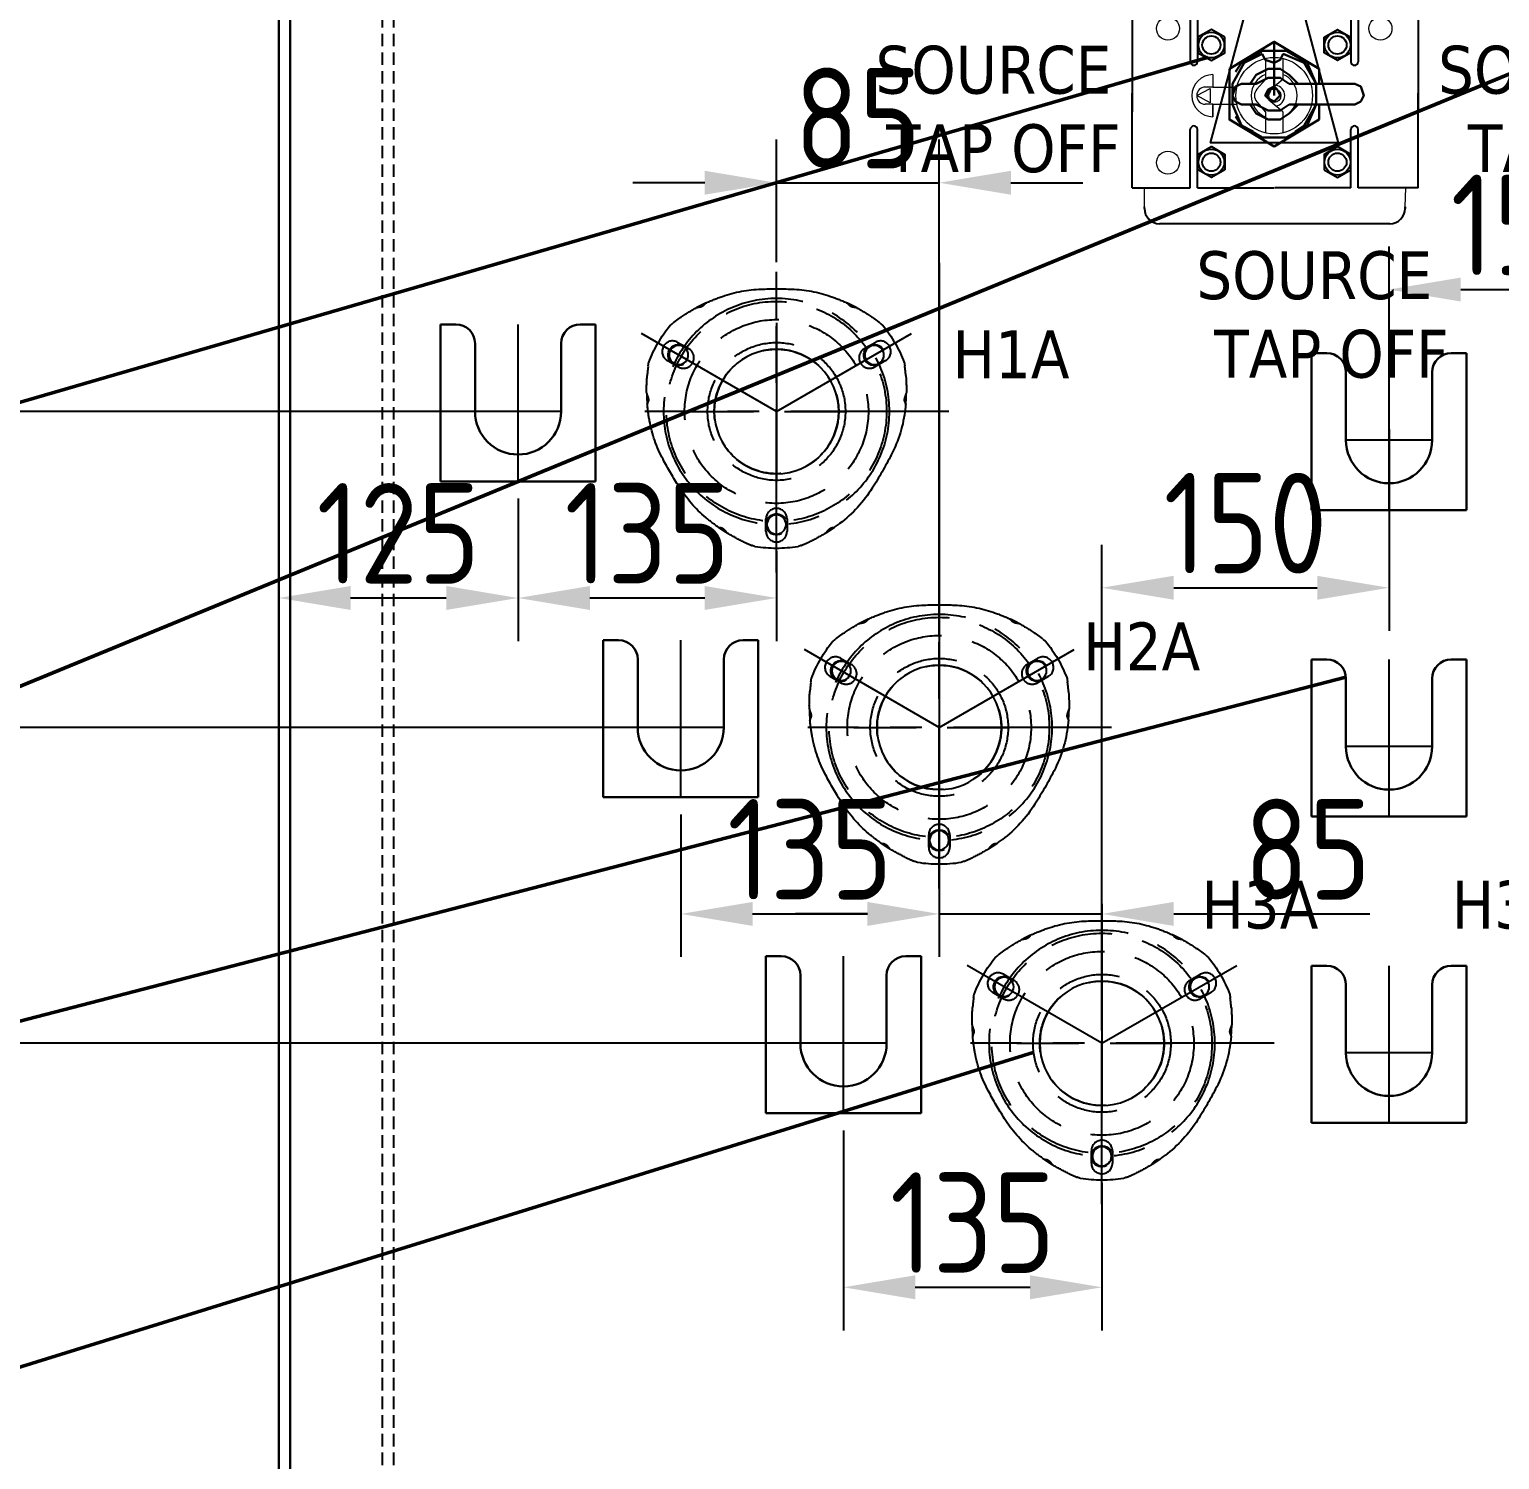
# Model space of a CAD drawing. Header units: millimetres. Extents: x 128333 to 138423, y -158939 to -152492.
# Drawn here: x 129575 to 130343, y -154949 to -154202 of the extents above; entities that cross this region are included whole.
import ezdxf

# ---------------------------------------------------------------- set-up
doc = ezdxf.new("R2010")
doc.units = ezdxf.units.MM
doc.header["$LTSCALE"] = 13
for name, pattern in [('CENTER', [50.8, 31.75, -6.35, 6.35, -6.35]), ('CENTERX2', [101.6, 63.5, -12.7, 12.7, -12.7]), ('DASHED', [0.75, 0.5, -0.25])]:
    doc.linetypes.add(name, pattern=pattern)
doc.layers.get('0').update_dxf_attribs({"color": 1, "linetype": 'CENTER'})
for name, color, linetype in [('1', 4, 'Continuous'), ('2细线层', 4, 'Continuous'), ('4虚线层', 6, 'DASHED'), ('粗实线', 4, 'Continuous')]:
    doc.layers.add(name, color=color, linetype=linetype)
doc.layers.add('标注、文本', color=3, linetype='Continuous', lineweight=25)
doc.styles.get("Standard").update_dxf_attribs({"font": 'gbenor.shx', "bigfont": 'gbcbig.shx'})
doc.styles.add('Tahoma$001', font='tahoma.ttf', dxfattribs={"height": 2.159784})
doc.dimstyles.new('郁文书', dxfattribs={"dimscale": 15, "dimtxt": 3.5, "dimasz": 2.5, "dimexe": 1.5, "dimexo": 0, "dimgap": 0.5, "dimtad": 1, "dimtoh": 1, "dimtxsty": 'Standard', "dimcen": 2.5, "dimclrd": 3, "dimclre": 3, "dimclrt": 2, "dimadec": 0, "dimazin": 0, "dimtfac": 1, "dimtmove": 0, "dimatfit": 2, "dimfxl": 1, "dimarcsym": 0})

# ---------------------------------------------------------------- blocks, each defined once
blk = doc.blocks.new('A$C78BF4BCD')
at = {"layer": '1', "color": 1, "linetype": 'CENTERX2', "lineweight": -3, "ltscale": 0.1}
for p, q in [((40.5, 0), (40.5, 82)), ((63, 36.5), (18, 36.5))]:
    blk.add_line(p, q, dxfattribs=at)
at = {"layer": '粗实线', "lineweight": 30}
for p, q in [((0, 0), (0, 82)), ((8, 82), (0, 82)), ((81, 82), (73, 82)), ((81, 0), (81, 82)), ((18, 36.5), (18, 72)), ((63, 36.5), (63, 72)), ((81, 0), (0, 0))]:
    blk.add_line(p, q, dxfattribs=at)
for centre, radius, start, end in [((8, 72), 10, 0, 90), ((73, 72), 10, 90, 180), ((40.5, 36.5), 22.5, 180, 0)]:
    blk.add_arc(centre, radius, start, end, dxfattribs=at)
blk = doc.blocks.new('A$C712F3155')
at = {"layer": '1', "color": 1, "linetype": 'CENTERX2', "lineweight": -3, "ltscale": 0.1}
for p, q in [((90, 0), (90, 156.99)), ((90, 84.09), (19.54, 124.77)), ((90, 130.33), (90, 35.46)), ((90, 84.09), (160.46, 124.77)), ((0, 84.09), (158.71, 84.09))]:
    blk.add_line(p, q, dxfattribs=at)
blk.add_circle((90, 84.09), 59, dxfattribs=at)
at = {"layer": '2细线层'}
for centre in [(38.9, 113.59), (141.1, 113.59), (90, 25.09)]:
    blk.add_circle(centre, 5, dxfattribs=at)
at = {"layer": '标注、文本'}
for centre in [(38.9, 113.59), (141.1, 113.59), (90, 25.09)]:
    blk.add_arc(centre, 5.5, 242.67153, 150.00001, dxfattribs=at)
at = {"layer": '粗实线'}
blk.add_circle((90, 84.09), 32.5, dxfattribs=at)
blk = doc.blocks.new('A$C03F92070')
at = {"layer": '4虚线层', "ltscale": 5}
for p, q in [((67.85, 40.24), (67.85, 116.01)), ((16.36, 107.57), (21.99, 104.32)), ((113.71, 104.32), (119.34, 107.57)), ((16.49, 94.79), (10.86, 98.04)), ((124.84, 98.04), (119.21, 94.79)), ((23.33, 71.49), (112.37, 71.49)), ((62.35, 8.86), (62.35, 15.36)), ((73.35, 15.36), (73.35, 8.86))]:
    blk.add_line(p, q, dxfattribs=at)
for radius in [57.5, 48, 36, 32.5]:
    blk.add_circle((67.85, 71.49), radius, dxfattribs=at)
at = {"layer": '4虚线层', "ltscale": 5, "extrusion": (0, 0, -1)}
for centre, radius, start, end in [((-68.85, 46.49), 90, 64.92451, 71.02185), ((-62.34, 65.41), 70, 71.02185, 87.94531), ((-67.85, -88.03), 223.54, 87.94531, 92.05469), ((-73.35, 65.41), 70, 92.05469, 108.97815), ((-66.85, 46.49), 90, 108.97815, 115.07549), ((-68.85, 46.49), 90, 55.4521, 61.38179), ((-66.85, 46.49), 90, 118.61821, 124.5479), ((-67.85, 71.49), 71.5, 20.96454, 39.03546), ((-68.85, 46.49), 90, 51.08313, 52.23427), ((-66.85, 46.49), 90, 127.76573, 128.91687), ((-67.85, 71.49), 71.5, 140.96454, 159.03546), ((-90, 83.12), 90, 7.76573, 8.91687), ((-45.7, 83.12), 90, 171.08313, 172.23427), ((-90, 83.12), 90, 358.61821, 4.5479), ((-45.7, 83.12), 90, 175.4521, 181.38179), ((-90, 83.12), 90, 349.46719, 355.07549), ((-65.57, 80.82), 70, 186.60228, 207.21776), ((-45.7, 83.12), 90, 184.92451, 186.60228), ((-70.33, 79.46), 70, 331.9245, 349.46719), ((-205.81, 151.73), 223.54, 327.65027, 331.9245), ((70.97, 151.05), 223.54, 207.21776, 212.35682), ((-76.09, 69.57), 70, 310.17076, 327.65027), ((-58.73, 68.87), 70, 212.35682, 233.02623), ((-89, 84.85), 90, 304.92451, 310.17076), ((-89, 84.85), 90, 295.4521, 301.38179), ((-46.7, 84.85), 90, 238.61821, 244.5479), ((-46.7, 84.85), 90, 233.02623, 235.07549), ((-89, 84.85), 90, 291.08313, 292.23427), ((-67.85, 71.49), 71.5, 260.96454, 279.03546), ((-46.7, 84.85), 90, 247.76573, 248.91687)]:
    blk.add_arc(centre, radius, start, end, dxfattribs=at)
at = {"layer": '4虚线层', "ltscale": 5}
for centre, start, end in [((13.61, 102.81), 60, 240), ((122.09, 102.81), 300, 120), ((19.24, 99.56), 240, 60), ((116.46, 99.56), 120, 300), ((67.85, 15.36), 0, 180), ((67.85, 8.86), 180, 0)]:
    blk.add_arc(centre, 5.5, start, end, dxfattribs=at)
for points, knots in [([(30.89, 128.1), (30.89, 128.1), (30.88, 128.1), (30.83, 128.07), (30.76, 128.04), (30.57, 127.95), (30.45, 127.89), (30.18, 127.77), (30.03, 127.69), (29.7, 127.53), (29.52, 127.45), (29.16, 127.27), (28.96, 127.17), (28.58, 126.98), (28.39, 126.89), (27.99, 126.69), (27.8, 126.59), (27.42, 126.39), (27.24, 126.3), (26.87, 126.11), (26.7, 126.02), (26.39, 125.85), (26.24, 125.77), (25.98, 125.63), (25.87, 125.57), (25.69, 125.47), (25.63, 125.44), (25.58, 125.41), (25.57, 125.4), (25.57, 125.4), (25.57, 125.4), (25.57, 125.4)], [0, 0, 0, 0, 0.043819, 0.043819, 0.119878, 0.119878, 0.195937, 0.195937, 0.271996, 0.271996, 0.348055, 0.348055, 0.424114, 0.424114, 0.500173, 0.500173, 0.576231, 0.576231, 0.65229, 0.65229, 0.728349, 0.728349, 0.804408, 0.804408, 0.880467, 0.880467, 0.956526, 0.956526, 0.994556, 0.994556, 1, 1, 1, 1]), ([(30.71, 128.01), (30.65, 127.99), (30.59, 127.94), (30.48, 127.84), (30.42, 127.77), (30.3, 127.62), (30.24, 127.54), (30.11, 127.35), (30.04, 127.25), (29.89, 127.05), (29.81, 126.95), (29.62, 126.74), (29.51, 126.65), (29.29, 126.47), (29.16, 126.4), (28.9, 126.26), (28.77, 126.2), (28.36, 126.06), (28.08, 125.99), (27.53, 125.87), (27.26, 125.83), (26.87, 125.76), (26.75, 125.74), (26.5, 125.7), (26.38, 125.67), (26.05, 125.61), (25.85, 125.56), (25.74, 125.5)], [0, 0, 0, 0, 0.0625, 0.0625, 0.125, 0.125, 0.1875, 0.1875, 0.25, 0.25, 0.3125, 0.3125, 0.375, 0.375, 0.4375, 0.4375, 0.5, 0.5, 0.625, 0.625, 0.75, 0.75, 0.8125, 0.8125, 0.875, 0.875, 1, 1, 1, 1]), ([(110.13, 125.4), (110.13, 125.4), (110.13, 125.4), (110.13, 125.4), (110.12, 125.41), (110.07, 125.44), (110.01, 125.47), (109.83, 125.57), (109.72, 125.63), (109.46, 125.77), (109.31, 125.85), (108.99, 126.02), (108.81, 126.11), (108.45, 126.3), (108.26, 126.4), (107.88, 126.6), (107.68, 126.7), (107.29, 126.9), (107.1, 127), (106.72, 127.18), (106.53, 127.28), (106.16, 127.46), (105.99, 127.54), (105.66, 127.7), (105.51, 127.77), (105.24, 127.9), (105.12, 127.95), (104.94, 128.04), (104.87, 128.07), (104.82, 128.09), (104.81, 128.1), (104.8, 128.1), (104.8, 128.1), (104.8, 128.1)], [0, 0, 0, 0, 0.005743, 0.005743, 0.043766, 0.043766, 0.119813, 0.119813, 0.195859, 0.195859, 0.271906, 0.271906, 0.347952, 0.347952, 0.423999, 0.423999, 0.500046, 0.500046, 0.576092, 0.576092, 0.652139, 0.652139, 0.728185, 0.728185, 0.804232, 0.804232, 0.880279, 0.880279, 0.956325, 0.956325, 0.994349, 0.994349, 1, 1, 1, 1]), ([(109.96, 125.5), (109.9, 125.53), (109.83, 125.55), (109.65, 125.6), (109.54, 125.63), (109.21, 125.7), (108.96, 125.74), (108.44, 125.83), (108.17, 125.87), (107.63, 125.99), (107.34, 126.06), (106.94, 126.2), (106.8, 126.26), (106.54, 126.39), (106.42, 126.47), (106.19, 126.64), (106.08, 126.74), (105.9, 126.94), (105.81, 127.05), (105.66, 127.25), (105.59, 127.35), (105.46, 127.53), (105.39, 127.62), (105.28, 127.77), (105.22, 127.84), (105.11, 127.94), (105.05, 127.99), (104.99, 128.01)], [0, 0, 0, 0, 0.0625, 0.0625, 0.125, 0.125, 0.25, 0.25, 0.375, 0.375, 0.5, 0.5, 0.5625, 0.5625, 0.625, 0.625, 0.6875, 0.6875, 0.75, 0.75, 0.8125, 0.8125, 0.875, 0.875, 0.9375, 0.9375, 1, 1, 1, 1]), ([(13.95, 117.81), (13.92, 117.79), (13.88, 117.76), (13.82, 117.71), (13.77, 117.67), (13.74, 117.65), (13.73, 117.64)], [0, 0, 0, 0, 0.272943, 0.542517, 0.809704, 1, 1, 1, 1]), ([(14.22, 118.02), (14.2, 118), (14.15, 117.96), (14.08, 117.91), (14.01, 117.86), (13.97, 117.82), (13.95, 117.81)], [0, 0, 0, 0, 0.251777, 0.501943, 0.751136, 1, 1, 1, 1]), ([(14.55, 118.27), (14.52, 118.25), (14.46, 118.2), (14.38, 118.14), (14.3, 118.08), (14.25, 118.04), (14.22, 118.02)], [0, 0, 0, 0, 0.251749, 0.501948, 0.751171, 1, 1, 1, 1]), ([(15.74, 119.15), (15.69, 119.12), (15.59, 119.05), (15.45, 118.94), (15.32, 118.84), (15.18, 118.74), (15.05, 118.65), (14.92, 118.55), (14.8, 118.45), (14.67, 118.36), (14.59, 118.3), (14.55, 118.27)], [0, 0, 0, 0, 0.114473, 0.22719, 0.338528, 0.448878, 0.558641, 0.668227, 0.778044, 0.888502, 1, 1, 1, 1]), ([(17.82, 120.63), (17.81, 120.62), (17.74, 120.57), (17.58, 120.46), (17.28, 120.26), (16.94, 120.02), (16.6, 119.78), (16.29, 119.55), (16.01, 119.35), (15.83, 119.22), (15.74, 119.15)], [0, 0, 0, 0, 0.026865, 0.187364, 0.351072, 0.511786, 0.674931, 0.783277, 0.891149, 1, 1, 1, 1]), ([(119.96, 119.15), (119.92, 119.19), (119.82, 119.25), (119.69, 119.35), (119.55, 119.45), (119.41, 119.55), (119.28, 119.65), (119.06, 119.81), (118.76, 120.02), (118.42, 120.26), (118.12, 120.46), (117.96, 120.57), (117.89, 120.62), (117.88, 120.63)], [0, 0, 0, 0, 0.05466, 0.108896, 0.162888, 0.216817, 0.270864, 0.325211, 0.488741, 0.649833, 0.813717, 0.974388, 1, 1, 1, 1]), ([(121.15, 118.27), (121.11, 118.3), (121.03, 118.36), (120.9, 118.45), (120.78, 118.55), (120.65, 118.65), (120.52, 118.74), (120.38, 118.84), (120.25, 118.94), (120.1, 119.05), (120.01, 119.12), (119.96, 119.15)], [0, 0, 0, 0, 0.111498, 0.221956, 0.331773, 0.441359, 0.551122, 0.661472, 0.77281, 0.885527, 1, 1, 1, 1]), ([(121.48, 118.02), (121.45, 118.04), (121.4, 118.08), (121.32, 118.14), (121.23, 118.2), (121.18, 118.25), (121.15, 118.27)], [0, 0, 0, 0, 0.248829, 0.498052, 0.748251, 1, 1, 1, 1]), ([(121.75, 117.81), (121.73, 117.82), (121.69, 117.86), (121.62, 117.91), (121.55, 117.96), (121.5, 118), (121.48, 118.02)], [0, 0, 0, 0, 0.248864, 0.498057, 0.748223, 1, 1, 1, 1]), ([(121.97, 117.64), (121.96, 117.65), (121.93, 117.67), (121.88, 117.71), (121.82, 117.76), (121.78, 117.79), (121.75, 117.81)], [0, 0, 0, 0, 0.190293, 0.457482, 0.727057, 1, 1, 1, 1]), ([(0.52, 92.79), (0.51, 92.73), (0.5, 92.62), (0.48, 92.45), (0.46, 92.28), (0.45, 92.11), (0.43, 91.95), (0.4, 91.68), (0.37, 91.32), (0.33, 90.9), (0.3, 90.54), (0.29, 90.34), (0.28, 90.26), (0.28, 90.25)], [0, 0, 0, 0, 0.05466, 0.108897, 0.162889, 0.216817, 0.270864, 0.325211, 0.488741, 0.649833, 0.813717, 0.974388, 1, 1, 1, 1]), ([(0.69, 94.25), (0.68, 94.21), (0.67, 94.11), (0.65, 93.95), (0.63, 93.8), (0.61, 93.64), (0.59, 93.47), (0.57, 93.31), (0.55, 93.14), (0.53, 92.96), (0.52, 92.85), (0.52, 92.79)], [0, 0, 0, 0, 0.111498, 0.221956, 0.331773, 0.441359, 0.551122, 0.661472, 0.77281, 0.885527, 1, 1, 1, 1]), ([(0.74, 94.67), (0.73, 94.63), (0.73, 94.57), (0.71, 94.47), (0.7, 94.36), (0.69, 94.29), (0.69, 94.25)], [0, 0, 0, 0, 0.248829, 0.498052, 0.748251, 1, 1, 1, 1]), ([(0.82, 95.29), (0.82, 95.27), (0.81, 95.24), (0.81, 95.17), (0.8, 95.1), (0.79, 95.04), (0.78, 95.01)], [0, 0, 0, 0, 0.190297, 0.457484, 0.727058, 1, 1, 1, 1]), ([(134.92, 95.01), (134.91, 95.04), (134.9, 95.1), (134.89, 95.17), (134.89, 95.24), (134.88, 95.27), (134.88, 95.29)], [0, 0, 0, 0, 0.272943, 0.542517, 0.809704, 1, 1, 1, 1]), ([(134.96, 94.67), (134.96, 94.7), (134.95, 94.76), (134.94, 94.85), (134.93, 94.93), (134.92, 94.98), (134.92, 95.01)], [0, 0, 0, 0, 0.251777, 0.501943, 0.751136, 1, 1, 1, 1]), ([(135.01, 94.25), (135.01, 94.29), (135, 94.36), (134.99, 94.47), (134.97, 94.57), (134.96, 94.63), (134.96, 94.67)], [0, 0, 0, 0, 0.251749, 0.501948, 0.751171, 1, 1, 1, 1]), ([(135.18, 92.79), (135.18, 92.85), (135.16, 92.96), (135.15, 93.14), (135.13, 93.31), (135.11, 93.47), (135.09, 93.64), (135.07, 93.8), (135.05, 93.95), (135.03, 94.11), (135.02, 94.21), (135.01, 94.25)], [0, 0, 0, 0, 0.114473, 0.22719, 0.338528, 0.448878, 0.558641, 0.668227, 0.778044, 0.888502, 1, 1, 1, 1]), ([(135.42, 90.25), (135.42, 90.26), (135.41, 90.34), (135.4, 90.54), (135.37, 90.9), (135.33, 91.31), (135.29, 91.73), (135.25, 92.11), (135.22, 92.45), (135.2, 92.67), (135.18, 92.79)], [0, 0, 0, 0, 0.026865, 0.187364, 0.351073, 0.511786, 0.674931, 0.783277, 0.891149, 1, 1, 1, 1]), ([(0.02, 81.15), (0.02, 81.15), (0.02, 81.15), (0.02, 81.15), (0.02, 81.14), (0.02, 81.08), (0.02, 81.01), (0.02, 80.81), (0.03, 80.68), (0.04, 80.38), (0.04, 80.21), (0.05, 79.85), (0.06, 79.65), (0.08, 79.24), (0.09, 79.03), (0.11, 78.6), (0.12, 78.38), (0.14, 77.94), (0.16, 77.72), (0.18, 77.3), (0.2, 77.09), (0.23, 76.68), (0.24, 76.49), (0.27, 76.13), (0.28, 75.96), (0.3, 75.67), (0.32, 75.54), (0.33, 75.33), (0.34, 75.26), (0.34, 75.2), (0.35, 75.19), (0.35, 75.19), (0.35, 75.19), (0.35, 75.19)], [0, 0, 0, 0, 0.005743, 0.005743, 0.043766, 0.043766, 0.119813, 0.119813, 0.195859, 0.195859, 0.271906, 0.271906, 0.347952, 0.347952, 0.423999, 0.423999, 0.500046, 0.500046, 0.576092, 0.576092, 0.652139, 0.652139, 0.728185, 0.728185, 0.804232, 0.804232, 0.880279, 0.880279, 0.956325, 0.956325, 0.994349, 0.994349, 1, 1, 1, 1]), ([(0.02, 80.95), (0.02, 80.89), (0.04, 80.81), (0.08, 80.63), (0.12, 80.53), (0.22, 80.21), (0.31, 79.97), (0.5, 79.47), (0.59, 79.22), (0.76, 78.69), (0.85, 78.41), (0.92, 77.98), (0.94, 77.84), (0.96, 77.55), (0.95, 77.4), (0.91, 77.12), (0.88, 76.97), (0.8, 76.71), (0.75, 76.59), (0.65, 76.35), (0.6, 76.24), (0.51, 76.03), (0.47, 75.94), (0.39, 75.76), (0.37, 75.68), (0.33, 75.53), (0.32, 75.46), (0.33, 75.4)], [0, 0, 0, 0, 0.0625, 0.0625, 0.125, 0.125, 0.25, 0.25, 0.375, 0.375, 0.5, 0.5, 0.5625, 0.5625, 0.625, 0.625, 0.6875, 0.6875, 0.75, 0.75, 0.8125, 0.8125, 0.875, 0.875, 0.9375, 0.9375, 1, 1, 1, 1]), ([(135.37, 75.4), (135.38, 75.46), (135.37, 75.53), (135.33, 75.68), (135.31, 75.76), (135.23, 75.94), (135.19, 76.03), (135.1, 76.24), (135.04, 76.35), (134.95, 76.58), (134.9, 76.71), (134.82, 76.97), (134.79, 77.11), (134.75, 77.4), (134.74, 77.54), (134.76, 77.83), (134.78, 77.98), (134.85, 78.4), (134.93, 78.68), (135.11, 79.21), (135.2, 79.47), (135.34, 79.84), (135.38, 79.96), (135.47, 80.2), (135.51, 80.31), (135.62, 80.63), (135.68, 80.83), (135.68, 80.95)], [0, 0, 0, 0, 0.0625, 0.0625, 0.125, 0.125, 0.1875, 0.1875, 0.25, 0.25, 0.3125, 0.3125, 0.375, 0.375, 0.4375, 0.4375, 0.5, 0.5, 0.625, 0.625, 0.75, 0.75, 0.8125, 0.8125, 0.875, 0.875, 1, 1, 1, 1]), ([(135.35, 75.19), (135.35, 75.19), (135.35, 75.2), (135.36, 75.26), (135.37, 75.34), (135.38, 75.54), (135.4, 75.67), (135.42, 75.97), (135.43, 76.14), (135.46, 76.51), (135.48, 76.7), (135.5, 77.11), (135.52, 77.32), (135.54, 77.75), (135.56, 77.97), (135.58, 78.41), (135.59, 78.62), (135.61, 79.05), (135.62, 79.26), (135.64, 79.67), (135.65, 79.86), (135.66, 80.22), (135.66, 80.39), (135.67, 80.68), (135.67, 80.81), (135.68, 81.01), (135.68, 81.08), (135.68, 81.14), (135.68, 81.15), (135.68, 81.15), (135.68, 81.15), (135.68, 81.15)], [0, 0, 0, 0, 0.043819, 0.043819, 0.119878, 0.119878, 0.195937, 0.195937, 0.271996, 0.271996, 0.348055, 0.348055, 0.424114, 0.424114, 0.500173, 0.500173, 0.576232, 0.576232, 0.65229, 0.65229, 0.728349, 0.728349, 0.804408, 0.804408, 0.880467, 0.880467, 0.956526, 0.956526, 0.994556, 0.994556, 1, 1, 1, 1]), ([(37.3, 11.18), (37.3, 11.18), (37.31, 11.17), (37.36, 11.14), (37.42, 11.09), (37.59, 10.98), (37.7, 10.9), (37.95, 10.73), (38.09, 10.63), (38.39, 10.43), (38.55, 10.32), (38.89, 10.09), (39.07, 9.97), (39.42, 9.73), (39.61, 9.61), (39.98, 9.37), (40.16, 9.26), (40.51, 9.03), (40.69, 8.91), (41.04, 8.69), (41.2, 8.59), (41.51, 8.4), (41.65, 8.31), (41.9, 8.16), (42.01, 8.09), (42.18, 7.99), (42.24, 7.95), (42.29, 7.92), (42.3, 7.91), (42.3, 7.91), (42.3, 7.91), (42.3, 7.91)], [0, 0, 0, 0, 0.043819, 0.043819, 0.119878, 0.119878, 0.195937, 0.195937, 0.271996, 0.271996, 0.348055, 0.348055, 0.424114, 0.424114, 0.500173, 0.500173, 0.576231, 0.576231, 0.65229, 0.65229, 0.728349, 0.728349, 0.804408, 0.804408, 0.880467, 0.880467, 0.956526, 0.956526, 0.994556, 0.994556, 1, 1, 1, 1]), ([(37.47, 11.06), (37.52, 11.02), (37.59, 11), (37.73, 10.95), (37.82, 10.93), (38.01, 10.91), (38.11, 10.9), (38.34, 10.88), (38.46, 10.87), (38.71, 10.83), (38.85, 10.81), (39.11, 10.75), (39.25, 10.71), (39.52, 10.6), (39.64, 10.53), (39.89, 10.37), (40.01, 10.29), (40.34, 10.01), (40.54, 9.8), (40.91, 9.38), (41.09, 9.17), (41.34, 8.87), (41.42, 8.77), (41.58, 8.58), (41.66, 8.48), (41.88, 8.23), (42.02, 8.08), (42.13, 8.02)], [0, 0, 0, 0, 0.0625, 0.0625, 0.125, 0.125, 0.1875, 0.1875, 0.25, 0.25, 0.3125, 0.3125, 0.375, 0.375, 0.4375, 0.4375, 0.5, 0.5, 0.625, 0.625, 0.75, 0.75, 0.8125, 0.8125, 0.875, 0.875, 1, 1, 1, 1]), ([(93.4, 7.91), (93.4, 7.91), (93.4, 7.91), (93.4, 7.91), (93.41, 7.92), (93.46, 7.95), (93.52, 7.99), (93.69, 8.09), (93.8, 8.16), (94.06, 8.32), (94.2, 8.4), (94.51, 8.6), (94.68, 8.7), (95.02, 8.92), (95.2, 9.04), (95.56, 9.27), (95.75, 9.39), (96.12, 9.63), (96.3, 9.75), (96.65, 9.98), (96.83, 10.1), (97.16, 10.33), (97.32, 10.43), (97.62, 10.64), (97.76, 10.73), (98.01, 10.9), (98.11, 10.98), (98.28, 11.1), (98.34, 11.14), (98.39, 11.17), (98.4, 11.18), (98.4, 11.18), (98.4, 11.18), (98.4, 11.18)], [0, 0, 0, 0, 0.005743, 0.005743, 0.043766, 0.043766, 0.119813, 0.119813, 0.195859, 0.195859, 0.271906, 0.271906, 0.347952, 0.347952, 0.423999, 0.423999, 0.500046, 0.500046, 0.576092, 0.576092, 0.652139, 0.652139, 0.728185, 0.728185, 0.804232, 0.804232, 0.880279, 0.880279, 0.956325, 0.956325, 0.994349, 0.994349, 1, 1, 1, 1]), ([(93.57, 8.02), (93.62, 8.05), (93.68, 8.1), (93.82, 8.23), (93.89, 8.31), (94.11, 8.56), (94.27, 8.76), (94.61, 9.17), (94.79, 9.38), (95.16, 9.79), (95.36, 10), (95.69, 10.28), (95.8, 10.37), (96.05, 10.53), (96.18, 10.6), (96.44, 10.71), (96.58, 10.75), (96.85, 10.81), (96.98, 10.83), (97.24, 10.87), (97.36, 10.88), (97.58, 10.9), (97.69, 10.91), (97.88, 10.93), (97.96, 10.95), (98.11, 11), (98.18, 11.02), (98.23, 11.06)], [0, 0, 0, 0, 0.0625, 0.0625, 0.125, 0.125, 0.25, 0.25, 0.375, 0.375, 0.5, 0.5, 0.5625, 0.5625, 0.625, 0.625, 0.6875, 0.6875, 0.75, 0.75, 0.8125, 0.8125, 0.875, 0.875, 0.9375, 0.9375, 1, 1, 1, 1]), ([(50.31, 3.59), (50.32, 3.59), (50.4, 3.55), (50.57, 3.46), (50.9, 3.31), (51.28, 3.14), (51.66, 2.96), (52.01, 2.8), (52.32, 2.67), (52.52, 2.57), (52.63, 2.53)], [0, 0, 0, 0, 0.026866, 0.187364, 0.351073, 0.511786, 0.674931, 0.783277, 0.891149, 1, 1, 1, 1]), ([(52.63, 2.53), (52.68, 2.5), (52.79, 2.46), (52.95, 2.39), (53.11, 2.32), (53.26, 2.25), (53.41, 2.19), (53.56, 2.12), (53.7, 2.06), (53.85, 2), (53.94, 1.96), (53.98, 1.94)], [0, 0, 0, 0, 0.114473, 0.22719, 0.338528, 0.448878, 0.558641, 0.668227, 0.778044, 0.888502, 1, 1, 1, 1]), ([(53.98, 1.94), (54.02, 1.93), (54.09, 1.9), (54.18, 1.86), (54.28, 1.82), (54.34, 1.79), (54.37, 1.78)], [0, 0, 0, 0, 0.251749, 0.501948, 0.751171, 1, 1, 1, 1]), ([(54.37, 1.78), (54.4, 1.77), (54.45, 1.74), (54.54, 1.71), (54.61, 1.68), (54.66, 1.66), (54.69, 1.65)], [0, 0, 0, 0, 0.251777, 0.501943, 0.751136, 1, 1, 1, 1]), ([(54.69, 1.65), (54.71, 1.64), (54.77, 1.61), (54.84, 1.58), (54.9, 1.56), (54.93, 1.55), (54.94, 1.54)], [0, 0, 0, 0, 0.272943, 0.542518, 0.809705, 1, 1, 1, 1]), ([(80.76, 1.54), (80.77, 1.55), (80.8, 1.56), (80.86, 1.58), (80.93, 1.61), (80.99, 1.64), (81.01, 1.65)], [0, 0, 0, 0, 0.190295, 0.457482, 0.727057, 1, 1, 1, 1]), ([(81.01, 1.65), (81.04, 1.66), (81.08, 1.68), (81.16, 1.71), (81.25, 1.74), (81.3, 1.77), (81.33, 1.78)], [0, 0, 0, 0, 0.248864, 0.498057, 0.748223, 1, 1, 1, 1]), ([(81.33, 1.78), (81.36, 1.79), (81.42, 1.82), (81.52, 1.86), (81.61, 1.9), (81.68, 1.93), (81.72, 1.94)], [0, 0, 0, 0, 0.248829, 0.498052, 0.748251, 1, 1, 1, 1]), ([(81.72, 1.94), (81.76, 1.96), (81.85, 2), (82, 2.06), (82.14, 2.12), (82.29, 2.19), (82.44, 2.25), (82.59, 2.32), (82.75, 2.39), (82.91, 2.46), (83.02, 2.5), (83.07, 2.53)], [0, 0, 0, 0, 0.111498, 0.221956, 0.331773, 0.441359, 0.551122, 0.661472, 0.77281, 0.885527, 1, 1, 1, 1]), ([(83.07, 2.53), (83.12, 2.55), (83.23, 2.6), (83.38, 2.67), (83.54, 2.73), (83.69, 2.8), (83.84, 2.87), (84.09, 2.98), (84.42, 3.14), (84.8, 3.31), (85.13, 3.46), (85.3, 3.55), (85.38, 3.58), (85.39, 3.59)], [0, 0, 0, 0, 0.05466, 0.108897, 0.162889, 0.216817, 0.270864, 0.325211, 0.488741, 0.649834, 0.813718, 0.974389, 1, 1, 1, 1])]:
    blk.add_open_spline(points, degree=3, knots=knots, dxfattribs=at)
blk.add_open_spline([(0.82, 95.28), (0.81, 95.2), (0.82, 95.09), (0.84, 94.95)], degree=3, dxfattribs=at)
blk = doc.blocks.new('*D124')
at = {"layer": '1', "color": 3, "lineweight": -2}
for p, q in [((129982.22, -154731.36), (129487.6, -154731.36)), ((129510.1, -154768.86), (129510.1, -155453.86)), ((129705.21, -155491.36), (129487.6, -155491.36))]:
    blk.add_line(p, q, dxfattribs=at)
at = {"layer": '1', "color": 3, "lineweight": 30}
for points in [[(129503.85, -154768.86), (129516.35, -154768.86), (129510.1, -154731.36)], [(129503.85, -155453.86), (129516.35, -155453.86), (129510.1, -155491.36)]]:
    blk.add_solid(points, dxfattribs=at)
at = {"layer": 'Defpoints', "color": 0, "lineweight": 30}
for p in [(129982.22, -154731.36), (129510.1, -155491.36), (129705.21, -155491.36)]:
    blk.add_point(p, dxfattribs=at)
at = {"layer": '1', "color": 2, "insert": (129476.35, -155111.36), "char_height": 52.5, "attachment_point": 5, "rotation": 90}
blk.add_mtext('760', dxfattribs=at)
blk = doc.blocks.new('*D125')
at = {"layer": '1', "color": 3, "lineweight": -2}
for p, q in [((129892.71, -154566.36), (129487.6, -154566.36)), ((129510.1, -154603.86), (129510.1, -154693.86)), ((129628.18, -154731.36), (129487.6, -154731.36))]:
    blk.add_line(p, q, dxfattribs=at)
at = {"layer": '1', "color": 3, "lineweight": 30}
for points in [[(129503.85, -154603.86), (129516.35, -154603.86), (129510.1, -154566.36)], [(129503.85, -154693.86), (129516.35, -154693.86), (129510.1, -154731.36)]]:
    blk.add_solid(points, dxfattribs=at)
at = {"layer": 'Defpoints', "color": 0, "lineweight": 30}
for p in [(129892.71, -154566.36), (129510.1, -154731.36), (129628.18, -154731.36)]:
    blk.add_point(p, dxfattribs=at)
at = {"layer": '1', "color": 2, "insert": (129476.35, -154648.86), "char_height": 52.5, "attachment_point": 5, "rotation": 90}
blk.add_mtext('165', dxfattribs=at)
blk = doc.blocks.new('*D126')
at = {"layer": '1', "color": 3, "lineweight": -2}
for p, q in [((129815.09, -154401.36), (129487.6, -154401.36)), ((129510.1, -154438.86), (129510.1, -154528.86)), ((129657.73, -154566.36), (129487.6, -154566.36))]:
    blk.add_line(p, q, dxfattribs=at)
at = {"layer": '1', "color": 3, "lineweight": 30}
for points in [[(129503.85, -154438.86), (129516.35, -154438.86), (129510.1, -154401.36)], [(129503.85, -154528.86), (129516.35, -154528.86), (129510.1, -154566.36)]]:
    blk.add_solid(points, dxfattribs=at)
at = {"layer": 'Defpoints', "color": 0, "lineweight": 30}
for p in [(129815.09, -154401.36), (129510.1, -154566.36), (129657.73, -154566.36)]:
    blk.add_point(p, dxfattribs=at)
at = {"layer": '1', "color": 2, "insert": (129476.35, -154483.86), "char_height": 52.5, "attachment_point": 5, "rotation": 90}
blk.add_mtext('165', dxfattribs=at)
blk = doc.blocks.new('*D127')
at = {"layer": '1', "color": 3, "lineweight": -2}
for p, q in [((129965.21, -154323.46), (129965.21, -154259.4)), ((130050.21, -154493.46), (130050.21, -154259.4)), ((129927.71, -154281.9), (129890.21, -154281.9)), ((129965.21, -154281.9), (130050.21, -154281.9)), ((130087.71, -154281.9), (130125.21, -154281.9))]:
    blk.add_line(p, q, dxfattribs=at)
at = {"layer": '1', "color": 3, "lineweight": 30}
for points in [[(129927.71, -154275.65), (129927.71, -154288.15), (129965.21, -154281.9)], [(130087.71, -154275.65), (130087.71, -154288.15), (130050.21, -154281.9)]]:
    blk.add_solid(points, dxfattribs=at)
at = {"layer": 'Defpoints', "color": 0, "lineweight": 30}
for p in [(130050.21, -154281.9), (129965.21, -154323.46), (130050.21, -154493.46)]:
    blk.add_point(p, dxfattribs=at)
at = {"layer": '1', "color": 2, "insert": (130007.71, -154248.15), "char_height": 52.5, "attachment_point": 5}
blk.add_mtext('85', dxfattribs=at)
blk = doc.blocks.new('*D128')
at = {"layer": '1', "color": 3, "lineweight": -2}
for p, q in [((130050.21, -154323.74), (130050.21, -154686.27)), ((130135.21, -154658.46), (130135.21, -154686.27)), ((130012.71, -154663.77), (129975.21, -154663.77)), ((130050.21, -154663.77), (130135.21, -154663.77)), ((130172.71, -154663.77), (130275.15, -154663.77))]:
    blk.add_line(p, q, dxfattribs=at)
at = {"layer": '1', "color": 3, "lineweight": 30}
for points in [[(130012.71, -154657.52), (130012.71, -154670.02), (130050.21, -154663.77)], [(130172.71, -154657.52), (130172.71, -154670.02), (130135.21, -154663.77)]]:
    blk.add_solid(points, dxfattribs=at)
at = {"layer": 'Defpoints', "color": 0, "lineweight": 30}
for p in [(130050.21, -154323.74), (130135.21, -154658.46), (130135.21, -154663.77)]:
    blk.add_point(p, dxfattribs=at)
at = {"layer": '1', "color": 2, "insert": (130242.68, -154630.02), "char_height": 52.5, "attachment_point": 5}
blk.add_mtext('85', dxfattribs=at)
blk = doc.blocks.new('*D129')
at = {"layer": '1', "color": 3, "lineweight": -2}
for p, q in [((130285.21, -154370.86), (130285.21, -154315.18)), ((130435.21, -154658.46), (130435.21, -154315.18)), ((130322.71, -154337.68), (130397.71, -154337.68))]:
    blk.add_line(p, q, dxfattribs=at)
at = {"layer": '1', "color": 3, "lineweight": 30}
for points in [[(130322.71, -154331.43), (130322.71, -154343.93), (130285.21, -154337.68)], [(130397.71, -154331.43), (130397.71, -154343.93), (130435.21, -154337.68)]]:
    blk.add_solid(points, dxfattribs=at)
at = {"layer": 'Defpoints', "color": 0, "lineweight": 30}
for p in [(130435.21, -154337.68), (130285.21, -154370.86), (130435.21, -154658.46)]:
    blk.add_point(p, dxfattribs=at)
at = {"layer": '1', "color": 2, "insert": (130360.21, -154303.93), "char_height": 52.5, "attachment_point": 5}
blk.add_mtext('150', dxfattribs=at)
blk = doc.blocks.new('*D132')
at = {"layer": '1', "color": 3, "lineweight": -2}
for p, q in [((129830.21, -154446.86), (129830.21, -154521.27)), ((129705.21, -154470.62), (129705.21, -154521.27)), ((129742.71, -154498.77), (129792.71, -154498.77))]:
    blk.add_line(p, q, dxfattribs=at)
at = {"layer": '1', "color": 3, "lineweight": 30}
for points in [[(129742.71, -154492.52), (129742.71, -154505.02), (129705.21, -154498.77)], [(129792.71, -154492.52), (129792.71, -154505.02), (129830.21, -154498.77)]]:
    blk.add_solid(points, dxfattribs=at)
at = {"layer": 'Defpoints', "color": 0, "lineweight": 30}
for p in [(129830.21, -154446.86), (129705.21, -154470.62), (129830.21, -154498.77)]:
    blk.add_point(p, dxfattribs=at)
at = {"layer": '1', "color": 2, "insert": (129767.71, -154465.02), "char_height": 52.5, "attachment_point": 5}
blk.add_mtext('125', dxfattribs=at)
blk = doc.blocks.new('*D133')
at = {"layer": '1', "color": 3, "lineweight": -2}
for p, q in [((129830.21, -154446.86), (129830.21, -154521.27)), ((129965.21, -154474.26), (129965.21, -154521.27)), ((129867.71, -154498.77), (129927.71, -154498.77))]:
    blk.add_line(p, q, dxfattribs=at)
at = {"layer": '1', "color": 3, "lineweight": 30}
for points in [[(129867.71, -154492.52), (129867.71, -154505.02), (129830.21, -154498.77)], [(129927.71, -154492.52), (129927.71, -154505.02), (129965.21, -154498.77)]]:
    blk.add_solid(points, dxfattribs=at)
at = {"layer": 'Defpoints', "color": 0, "lineweight": 30}
for p in [(129830.21, -154446.86), (129965.21, -154474.26), (129965.21, -154498.77)]:
    blk.add_point(p, dxfattribs=at)
at = {"layer": '1', "color": 2, "insert": (129897.71, -154465.02), "char_height": 52.5, "attachment_point": 5}
blk.add_mtext('135', dxfattribs=at)
blk = doc.blocks.new('*D134')
at = {"layer": '1', "color": 3, "lineweight": -2}
for p, q in [((130285.21, -154410.54), (130285.21, -154515.93)), ((130135.21, -154724.72), (130135.21, -154470.93)), ((130172.71, -154493.43), (130247.71, -154493.43))]:
    blk.add_line(p, q, dxfattribs=at)
at = {"layer": '1', "color": 3, "lineweight": 30}
for points in [[(130172.71, -154487.18), (130172.71, -154499.68), (130135.21, -154493.43)], [(130247.71, -154487.18), (130247.71, -154499.68), (130285.21, -154493.43)]]:
    blk.add_solid(points, dxfattribs=at)
at = {"layer": 'Defpoints', "color": 0, "lineweight": 30}
for p in [(130285.21, -154410.54), (130285.21, -154493.43), (130135.21, -154724.72)]:
    blk.add_point(p, dxfattribs=at)
at = {"layer": '1', "color": 2, "insert": (130210.21, -154459.68), "char_height": 52.5, "attachment_point": 5}
blk.add_mtext('150', dxfattribs=at)
blk = doc.blocks.new('*D135')
at = {"layer": '1', "color": 3, "lineweight": -2}
for p, q in [((129915.21, -154611.86), (129915.21, -154686.27)), ((130050.21, -154639.26), (130050.21, -154686.27)), ((129952.71, -154663.77), (130012.71, -154663.77))]:
    blk.add_line(p, q, dxfattribs=at)
at = {"layer": '1', "color": 3, "lineweight": 30}
for points in [[(129952.71, -154657.52), (129952.71, -154670.02), (129915.21, -154663.77)], [(130012.71, -154657.52), (130012.71, -154670.02), (130050.21, -154663.77)]]:
    blk.add_solid(points, dxfattribs=at)
at = {"layer": 'Defpoints', "color": 0, "lineweight": 30}
for p in [(129915.21, -154611.86), (130050.21, -154639.26), (130050.21, -154663.77)]:
    blk.add_point(p, dxfattribs=at)
at = {"layer": '1', "color": 2, "insert": (129982.71, -154630.02), "char_height": 52.5, "attachment_point": 5}
blk.add_mtext('135', dxfattribs=at)
blk = doc.blocks.new('*D136')
at = {"layer": '1', "color": 3, "lineweight": -2}
for p, q in [((130000.21, -154776.86), (130000.21, -154881.27)), ((130135.21, -154804.26), (130135.21, -154881.27)), ((130037.71, -154858.77), (130097.71, -154858.77))]:
    blk.add_line(p, q, dxfattribs=at)
at = {"layer": '1', "color": 3, "lineweight": 30}
for points in [[(130037.71, -154852.52), (130037.71, -154865.02), (130000.21, -154858.77)], [(130097.71, -154852.52), (130097.71, -154865.02), (130135.21, -154858.77)]]:
    blk.add_solid(points, dxfattribs=at)
at = {"layer": 'Defpoints', "color": 0, "lineweight": 30}
for p in [(130000.21, -154776.86), (130135.21, -154804.26), (130135.21, -154858.77)]:
    blk.add_point(p, dxfattribs=at)
at = {"layer": '1', "color": 2, "insert": (130067.71, -154825.02), "char_height": 52.5, "attachment_point": 5}
blk.add_mtext('135', dxfattribs=at)
blk = doc.blocks.new('A$C2C6D2C8C')
at = {"color": 0, "linetype": 'ByBlock'}
for p, q in [((134.71, 136.18), (14.42, 136.18)), ((58.68, 131.42), (58.68, 109.14)), ((89.87, 131.42), (58.68, 131.42)), ((58.68, 131.42), (89.87, 131.42)), ((89.87, 131.42), (89.87, 109.14)), ((6.48, 128.24), (6.48, 127.68)), ((58.68, 129.19), (89.87, 129.19)), ((69.82, 118.56), (69.82, 124.74)), ((78.73, 118.56), (78.73, 124.74)), ((142.66, 127.68), (142.66, 128.24)), ((0, 117.68), (30.38, 117.68)), ((0, 117.68), (0, 58.38)), ((20.29, 117.68), (26.38, 117.68)), ((30.29, 117.68), (30.38, 117.68)), ((30.38, 117.68), (30.38, 84.6)), ((34.29, 117.68), (58.68, 117.68)), ((34.29, 117.68), (34.29, 84.6)), ((114.27, 117.68), (89.87, 117.68)), ((114.27, 117.68), (114.27, 84.6)), ((149.56, 117.68), (118.18, 117.68)), ((118.51, 117.68), (118.18, 117.68)), ((118.18, 117.68), (118.18, 84.6)), ((143.69, 117.68), (132.42, 117.68)), ((149.56, 117.68), (149.56, 58.38)), ((58.68, 109.14), (40.86, 42.3)), ((89.87, 109.14), (107.7, 42.3)), ((0, 18.79), (0, 68.09)), ((149.56, 18.79), (149.56, 68.09)), ((30.38, 18.79), (30.38, 49.17)), ((34.29, 18.79), (34.29, 49.17)), ((114.27, 18.79), (114.27, 49.17)), ((118.18, 18.79), (118.18, 49.17)), ((107.7, 42.3), (40.86, 42.3)), ((0, 18.79), (18.78, 18.79)), ((18.78, 18.79), (30.38, 18.79)), ((34.29, 18.79), (74.23, 18.79)), ((114.27, 18.79), (74.57, 18.79)), ((142.99, 18.79), (118.18, 18.79)), ((149.56, 18.79), (132.42, 18.79)), ((6.48, 7.94), (6.48, 8.79)), ((142.66, 8.79), (142.66, 7.94)), ((142.66, 7.94), (142.66, 8.79)), ((74.57, 0), (14.42, 0)), ((134.71, 0), (61.46, 0))]:
    blk.add_line(p, q, dxfattribs=at)
at = {"lineweight": 15}
for p, q in [((6.48, 127.68), (6.48, 117.68)), ((142.66, 127.68), (142.66, 117.68)), ((42.28, 77.88), (42.2, 71.38)), ((6.48, 8.37), (6.48, 18.79)), ((142.66, 8.79), (142.99, 18.79))]:
    blk.add_line(p, q, dxfattribs=at)
at = {"color": 0, "linetype": 'ByBlock', "lineweight": 18}
for p, q in [((69.78, 86.37), (69.78, 75.38)), ((78.78, 86.37), (78.78, 75.38)), ((33.78, 66.88), (40.78, 70.59)), ((42.28, 71.38), (38.28, 71.38)), ((40.78, 70.59), (40.78, 63.18)), ((42.28, 71.38), (54.79, 71.38)), ((69.78, 75.38), (65.2, 70.19)), ((69.78, 75.38), (68.12, 73.5)), ((78.78, 75.38), (71.47, 69.17)), ((40.78, 63.18), (33.78, 66.88)), ((42.28, 62.38), (38.28, 62.38)), ((42.28, 62.38), (54.79, 62.38)), ((42.28, 62.38), (42.28, 55.88)), ((42.28, 55.88), (42.28, 62.38)), ((65.2, 63.58), (69.78, 58.38)), ((78.78, 58.38), (71.47, 64.6)), ((69.78, 58.38), (68.12, 60.27)), ((69.78, 58.38), (69.78, 47.4)), ((78.78, 58.38), (78.78, 47.4))]:
    blk.add_line(p, q, dxfattribs=at)
at = {"color": 0, "linetype": 'ByBlock'}
for points in [[(48.46, 97.34), (41.45, 101.39), (34.44, 97.34), (34.44, 89.25), (41.45, 85.2), (48.46, 89.25)], [(100.34, 97.34), (107.35, 101.39), (114.36, 97.34), (114.36, 89.25), (107.35, 85.2), (100.34, 89.25)], [(48.46, 28.13), (41.45, 24.08), (34.44, 28.13), (34.44, 36.22), (41.45, 40.27), (48.46, 36.22)], [(100.34, 28.13), (107.35, 24.08), (114.36, 28.13), (114.36, 36.22), (107.35, 40.27), (100.34, 36.22)]]:
    blk.add_lwpolyline(points, close=True, dxfattribs=at)
at = {"lineweight": 15}
for centre in [(18.78, 101.88), (129.78, 101.88), (18.78, 31.88)]:
    blk.add_circle(centre, 6, dxfattribs=at)
at = {"color": 0, "linetype": 'ByBlock'}
for centre, radius in [((41.45, 93.3), 6.76), ((107.35, 93.3), 6.76), ((41.48, 93.34), 4.75), ((107.32, 93.34), 4.75), ((41.45, 32.17), 6.76), ((107.35, 32.17), 6.76), ((41.48, 32.13), 4.75), ((107.32, 32.13), 4.75)]:
    blk.add_circle(centre, radius, dxfattribs=at)
at = {"color": 0, "linetype": 'ByBlock', "lineweight": 18}
for radius in [20, 3.5]:
    blk.add_circle((74.28, 66.88), radius, dxfattribs=at)
at = {"color": 0, "linetype": 'ByBlock'}
for centre, radius, start, end in [((14.42, 128.24), 7.94, 90, 180), ((134.71, 128.24), 7.94, 0, 90), ((74.28, 124.74), 4.46, 360, 180), ((74.28, 118.56), 4.46, 180, 0), ((32.33, 84.64), 1.91, 181.29957, 358.70043), ((116.22, 84.64), 1.91, 181.29957, 358.70043), ((32.33, 49.13), 1.91, 1.29957, 178.70043), ((116.22, 49.13), 1.91, 1.29957, 178.70043), ((14.42, 7.94), 7.94, 180, 270), ((134.71, 7.94), 7.94, 270, 0)]:
    blk.add_arc(centre, radius, start, end, dxfattribs=at)
at = {"color": 0, "linetype": 'ByBlock', "lineweight": 18}
for centre, radius, start, end in [((42.28, 66.88), 11, 90, 270), ((74.28, 66.88), 12, 112.02431, 247.97569), ((74.28, 66.88), 12, 292.02431, 67.97569), ((38.28, 66.88), 4.5, 90, 270), ((68.95, 66.88), 5, 138.57633, 221.42367), ((74.34, 66.88), 3, 130.36454, 229.63546), ((74.28, 66.88), 5.5, 279.27093, 80.72907)]:
    blk.add_arc(centre, radius, start, end, dxfattribs=at)
at = {"layer": '粗实线', "lineweight": 30}
for points in [[(74.28, 66.88), (74.28, 94.98), (50.87, 80.93)], [(74.28, 94.98), (97.69, 80.93), (97.69, 73.13)], [(68.04, 88.73), (58.67, 84.05), (52.43, 73.13), (52.43, 62.2), (57.11, 51.28), (63.35, 48.16)], [(96.13, 73.13), (91.44, 84.05), (80.52, 90.29), (68.04, 90.29), (57.11, 84.05), (53.99, 79.37)], [(68.04, 88.73), (69.6, 85.61), (74.28, 84.05), (77.4, 85.61), (78.96, 88.73)], [(85.2, 48.16), (89.88, 51.28), (96.13, 62.2), (96.13, 73.13), (89.88, 84.05), (78.96, 88.73)], [(97.69, 54.4), (74.28, 40.36), (50.87, 54.4), (50.87, 80.93)], [(86.76, 73.13), (82.08, 77.81), (77.4, 80.93), (71.16, 80.93), (64.91, 77.81), (61.79, 73.13)], [(57.11, 73.13), (53.99, 71.57), (52.43, 66.88), (53.99, 63.76), (57.11, 62.2)], [(82.08, 73.13), (77.4, 76.25), (71.16, 76.25), (64.91, 73.13)], [(116.41, 62.2), (119.53, 63.76), (121.1, 66.88), (119.53, 71.57), (116.41, 73.13)], [(53.99, 55.96), (57.11, 51.28), (68.04, 45.04), (80.52, 45.04), (91.44, 51.28), (96.13, 62.2)], [(61.79, 62.2), (64.91, 57.52), (71.16, 54.4), (77.4, 54.4), (82.08, 57.52), (86.76, 62.2)], [(64.91, 62.2), (71.16, 59.08), (77.4, 59.08), (82.08, 62.2)], [(97.69, 62.2), (97.69, 54.4)]]:
    blk.add_lwpolyline(points, dxfattribs=at)
blk.add_lwpolyline([(77.4, 66.88), (75.84, 70.01), (74.28, 71.57), (71.16, 70.01), (69.6, 66.88), (71.16, 65.32), (74.28, 63.76), (75.84, 65.32)], close=True, dxfattribs=at)
for points in [[(57.11, 73.13), (57.11, 73.13), (64.91, 73.13), (64.91, 73.13)], [(82.08, 73.13), (82.08, 73.13), (116.41, 73.13), (116.41, 73.13)], [(57.11, 62.2), (57.11, 62.2), (64.91, 62.2), (64.91, 62.2)], [(82.08, 62.2), (82.08, 62.2), (116.41, 62.2), (116.41, 62.2)]]:
    blk.add_open_spline(points, degree=3, dxfattribs=at)
blk = doc.blocks.new('A$C7E87390C')
at = {"layer": '标注、文本'}
blk.add_blockref('A$C2C6D2C8C', (137.86, 88.85), dxfattribs=at)
at = {"layer": '标注、文本', "char_height": 25, "attachment_point": 7, "style": 'Tahoma$001'}
for s, insert, width in [('SOURCE A', (134.45, 285.68), 300.2431), ('TAP ON', (150.81, 244.66), 173.0045), ('SOURCE ', (3.84, 156.3), 236.5174), ('SOURCE B', (297.77, 156.3), 234.3294), ('TAP OFF', (9.38, 115.28), 173.0045), ('TAP ON', (313.31, 115.28), 173.0045), ('   SOURCE ', (143.34, 48.98), 300.2431), ('TAP OFF', (180.81, 7.96), 195.4923)]:
    blk.add_mtext(s, dxfattribs=dict(at, insert=insert, width=width))

msp = doc.modelspace()

# ---------------------------------------------------------------- linework, layer by layer
at = {"layer": '4虚线层'}
for p, q in [((129759.213, -153765.356), (129759.213, -155403.356)), ((129765.213, -153765.356), (129765.213, -155403.356))]:
    msp.add_line(p, q, dxfattribs=at)
at = {"layer": '粗实线', "lineweight": 30}
for p, q in [((129705.213, -155411.356), (129705.213, -153596.387)), ((129711.213, -155403.356), (129711.213, -153602.387))]:
    msp.add_line(p, q, dxfattribs=at)
at = {"layer": '粗实线', "lineweight": 50}
for p, q in [((130684.081, -154086.91), (129414.174, -154608.867)), ((130190.425, -154216.46), (129414.174, -154441.815)), ((130262.68, -154540.038), (129414.174, -154760.082)), ((130099.347, -154736.064), (129414.174, -154948.748))]:
    msp.add_line(p, q, dxfattribs=at)

# ---------------------------------------------------------------- block references
at = {"color": 7, "linetype": 'ByBlock', "lineweight": 30}
msp.add_blockref('A$C7E87390C', (130013.076, -154392.134), dxfattribs=at)
at = {"layer": '标注、文本', "xscale": -1}
for p in [(130055.213, -154485.448), (130140.213, -154650.448), (130225.213, -154815.448)]:
    msp.add_blockref('A$C712F3155', p, dxfattribs=at)
at = {"layer": '标注、文本'}
for name, p in [('A$C03F92070', (129897.363, -154472.846)), ('A$C78BF4BCD', (129789.713, -154437.856)), ('A$C78BF4BCD', (130244.713, -154452.856)), ('A$C03F92070', (129982.363, -154637.846)), ('A$C78BF4BCD', (129874.713, -154602.856)), ('A$C78BF4BCD', (130244.713, -154612.856)), ('A$C03F92070', (130067.363, -154802.846)), ('A$C78BF4BCD', (129959.713, -154767.856)), ('A$C78BF4BCD', (130244.713, -154772.856))]:
    msp.add_blockref(name, p, dxfattribs=at)

# ---------------------------------------------------------------- texts
at = {"layer": '标注、文本', "style": 'Tahoma$001'}
for s, p in [('H1A', (130057.179, -154384.016)), ('H2A', (130125.467, -154536.553)), ('H3A', (130187.16, -154671.416)), ('H3B', (130317.954, -154671.416))]:
    msp.add_text(s, height=25, dxfattribs=at).set_placement(p)

# ---------------------------------------------------------------- dimensions: what is measured, and where the dimension line sits
at = {"layer": '1'}
dim = msp.add_linear_dim(base=(130050.213, -154281.902), p1=(129965.213, -154323.455), p2=(130050.213, -154493.455), dimstyle='郁文书', override={"dimdec": 0, "dimarcsym": 1}, dxfattribs=at)
dim.commit()
dim.dimension.update_dxf_attribs({"geometry": '*D127', "text_midpoint": (130007.713, -154281.902), "dimtype": 160})
for base, p1, p2, picture, middle in [((130435.213, -154337.676), (130285.213, -154370.856), (130435.213, -154658.455), '*D129', (130360.213, -154303.926)), ((130135.213, -154663.772), (130050.213, -154323.737), (130135.213, -154658.455), '*D128', (130242.682, -154630.022)), ((130285.213, -154493.428), (130135.213, -154724.723), (130285.213, -154410.538), '*D134', (130210.213, -154459.678)), ((129830.213, -154498.772), (129705.213, -154470.624), (129830.213, -154446.856), '*D132', (129767.713, -154465.022)), ((129965.213, -154498.772), (129830.213, -154446.856), (129965.213, -154474.258), '*D133', (129897.713, -154465.022)), ((130050.213, -154663.772), (129915.213, -154611.856), (130050.213, -154639.258), '*D135', (129982.713, -154630.022)), ((130135.213, -154858.772), (130000.213, -154776.856), (130135.213, -154804.258), '*D136', (130067.713, -154825.022))]:
    dim = msp.add_linear_dim(base=base, p1=p1, p2=p2, dimstyle='郁文书', override={"dimdec": 0, "dimarcsym": 1}, dxfattribs=at)
    dim.commit()
    dim.dimension.update_dxf_attribs({"geometry": picture, "text_midpoint": middle})
for base, p1, p2, picture, middle in [((129510.104, -154566.356), (129815.089, -154401.356), (129657.728, -154566.356), '*D126', (129476.354, -154483.856)), ((129510.104, -154731.356), (129892.713, -154566.356), (129628.179, -154731.356), '*D125', (129476.354, -154648.856)), ((129510.104, -155491.356), (129982.215, -154731.356), (129705.213, -155491.356), '*D124', (129476.354, -155111.356))]:
    dim = msp.add_linear_dim(base=base, p1=p1, p2=p2, angle=90, dimstyle='郁文书', override={"dimdec": 0, "dimarcsym": 1}, dxfattribs=at)
    dim.commit()
    dim.dimension.update_dxf_attribs({"geometry": picture, "text_midpoint": middle})

doc.saveas('drawing.dxf')
